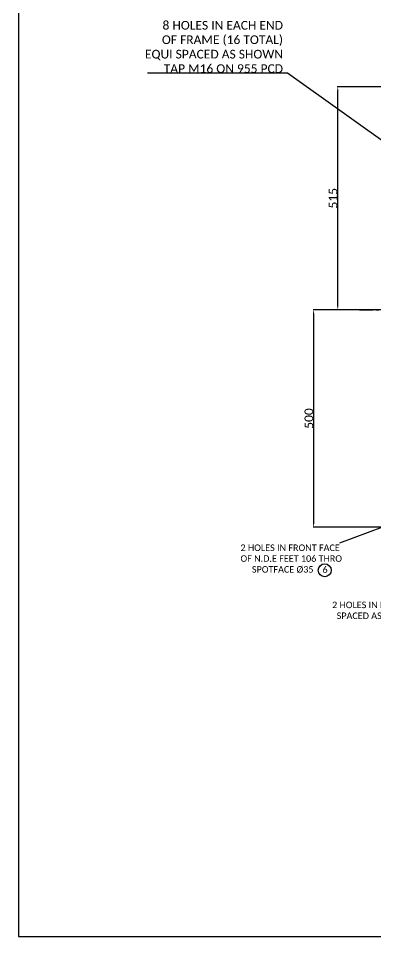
# Model space of a CAD drawing. Header units: millimetres. Extents: x -5330 to 2986, y -1292 to 4589.
# Drawn here: x -5330 to -4504, y -1292 to 828 of the extents above; entities that cross this region are included whole.
import ezdxf

# ---------------------------------------------------------------- set-up
doc = ezdxf.new("R2010")
doc.units = ezdxf.units.MM
doc.linetypes.add('CENTER', pattern=[50.8, 31.75, -6.35, 6.35, -6.35])
doc.layers.add('centre', color=5, linetype='CENTER')
doc.layers.add('dimension', color=2, linetype='Continuous', lineweight=25)
doc.styles.get("Standard").update_dxf_attribs({"font": 'calibril.ttf'})
doc.dimstyles.new('ISO-25', dxfattribs={"dimtxt": 20, "dimasz": 10, "dimexe": 1.25, "dimexo": 0.625, "dimtad": 1, "dimdsep": 46, "dimtxsty": 'Standard', "dimcen": 2.5, "dimclrt": 256, "dimadec": 0, "dimazin": 0, "dimtfac": 1, "dimtmove": 0, "dimatfit": 3, "dimfxl": 1, "dimtfillclr": 256, "dimarcsym": 0})

# ---------------------------------------------------------------- blocks, each defined once
blk = doc.blocks.new('*D16')
at = {"layer": 'Defpoints', "color": 0, "transparency": 16777216}
for p in [(-4541.3, 155.6), (-3757.6, 155.6), (-3757.6, 155.6), (-4021.4, 120.9), (-4198.8, -27.1)]:
    blk.add_point(p, dxfattribs=at)
at = {"layer": 'dimension', "color": 0, "lineweight": -2, "transparency": 16777216}
blk.add_arc((-3757.6, 155.6), 266, 182.1539, 200.3461, dxfattribs=at)
at = {"layer": 'dimension', "color": 0, "transparency": 16777216}
for points in [[(-4021.8, 145.7), (-4025.1, 145.6), (-4023.6, 155.6)], [(-4008.6, 62.5), (-4005.5, 63.7), (-4003.4, 53.8)]]:
    blk.add_solid(points, dxfattribs=at)
at = {"layer": 'dimension', "transparency": 16777216, "insert": (-4007.6, 105.9), "char_height": 20, "attachment_point": 5, "rotation": 281.25}
blk.add_mtext('22.5°', dxfattribs=at)
blk = doc.blocks.new('*D22')
at = {"layer": 'Defpoints', "color": 0, "transparency": 16777216}
for p in [(-4541.3, 155.6), (-4647.3, -346.7), (-4091.6, -346.7)]:
    blk.add_point(p, dxfattribs=at)
at = {"layer": 'dimension', "color": 0, "lineweight": -2, "transparency": 16777216}
for p, q in [((-4542, 155.6), (-4648.6, 155.6)), ((-4647.3, 145.6), (-4647.3, -336.7)), ((-4092.2, -346.7), (-4648.6, -346.7))]:
    blk.add_line(p, q, dxfattribs=at)
at = {"layer": 'dimension', "color": 0, "transparency": 16777216}
for points in [[(-4645.7, 145.6), (-4649, 145.6), (-4647.3, 155.6)], [(-4649, -336.7), (-4645.7, -336.7), (-4647.3, -346.7)]]:
    blk.add_solid(points, dxfattribs=at)
at = {"layer": 'dimension', "transparency": 16777216, "insert": (-4658.2, -95.5), "char_height": 20, "attachment_point": 5, "rotation": 90}
blk.add_mtext('500', dxfattribs=at)
blk = doc.blocks.new('*D25')
at = {"layer": 'Defpoints', "color": 0, "transparency": 16777216}
for p in [(-4591.5, 670.6), (-4379.6, 670.6), (-4479.5, 155.6)]:
    blk.add_point(p, dxfattribs=at)
at = {"layer": 'dimension', "color": 0, "lineweight": -2, "transparency": 16777216}
for p, q in [((-4380.2, 670.6), (-4592.8, 670.6)), ((-4591.5, 165.6), (-4591.5, 660.6)), ((-4480.1, 155.6), (-4592.8, 155.6))]:
    blk.add_line(p, q, dxfattribs=at)
at = {"layer": 'dimension', "color": 0, "transparency": 16777216}
for points in [[(-4589.8, 660.6), (-4593.2, 660.6), (-4591.5, 670.6)], [(-4593.2, 165.6), (-4589.8, 165.6), (-4591.5, 155.6)]]:
    blk.add_solid(points, dxfattribs=at)
at = {"layer": 'dimension', "transparency": 16777216, "insert": (-4602.3, 413.1), "char_height": 20, "attachment_point": 5, "rotation": 90}
blk.add_mtext('515', dxfattribs=at)

msp = doc.modelspace()

# ---------------------------------------------------------------- linework, layer by layer
at = {"layer": 'centre'}
msp.add_line((-4541.337, 155.622), (-3757.62, 155.622), dxfattribs=at)
at = {"layer": 'dimension'}
for p, q in [((-5329.89, 4588.836), (-5329.89, -1291.764)), ((-5329.89, -1291.764), (2986.11, -1291.764))]:
    msp.add_line(p, q, dxfattribs=at)
msp.add_circle((-4621.701, -445.998), 15.039, dxfattribs=at)

# ---------------------------------------------------------------- texts
at = {"layer": 'dimension', "insert": (-4718.088, 702.192), "char_height": 20, "attachment_point": 9}
msp.add_mtext('8 HOLES IN EACH END\\POF FRAME (16 TOTAL)\\PEQUI SPACED AS SHOWN\\PTAP M16 ON 955 PCD', dxfattribs=at)
at = {"layer": 'dimension', "char_height": 15, "attachment_point": 1}
for s, insert, width in [('{2 HOLES IN FRONT FACE \\POF N.D.E FEET 106 THRO\\P     SPOTFACE %%C35}', (-4816.361, -386.291), 344.04075), ('{ 6}', (-4632.121, -437.006), 21.33515), ('{2 HOLES IN FAN BAFFLE\\P  SPACED AS SHOWN}', (-4604.607, -518.325), 223.88952)]:
    msp.add_mtext(s, dxfattribs=dict(at, insert=insert, width=width))

# ---------------------------------------------------------------- dimensions: what is measured, and where the dimension line sits
at = {"layer": 'dimension'}
dim = msp.add_linear_dim(base=(-4591.507, 670.622), p1=(-4479.507, 155.622), p2=(-4379.62, 670.622), angle=90, dimstyle='ISO-25', dxfattribs=at)
dim.commit()
dim.dimension.update_dxf_attribs({"geometry": '*D25', "text_midpoint": (-4602.272, 413.122)})
dim = msp.add_linear_dim(base=(-4647.337, -346.655), p1=(-4541.337, 155.622), p2=(-4091.62, -346.655), angle=90, text='500', dimstyle='ISO-25', dxfattribs=at)
dim.commit()
dim.dimension.update_dxf_attribs({"geometry": '*D22', "text_midpoint": (-4658.172, -95.517)})
dim = msp.add_angular_dim_2l(base=(-4021.366, 120.899), line1=((-4541.337, 155.622), (-3757.62, 155.622)), line2=((-4198.773, -27.11), (-3757.62, 155.622)), text='22.5°', dimstyle='ISO-25', dxfattribs=at)
dim.commit()
dim.dimension.update_dxf_attribs({"geometry": '*D16', "text_midpoint": (-4007.619, 105.894)})

# ---------------------------------------------------------------- leaders
at = {"layer": 'dimension', "annotation_type": 0, "has_hookline": 1, "hookline_direction": 1, "text_width": 313.323}
msp.add_leader([(-4205.283, 343.002), (-4707.463, 701.567), (-4717.463, 701.567)], dimstyle='ISO-25', dxfattribs=at)
at = {"layer": 'dimension'}
msp.add_leader([(-4246.496, -255.042), (-4587.507, -383.424)], dimstyle='ISO-25', dxfattribs=at)

doc.saveas('drawing.dxf')
